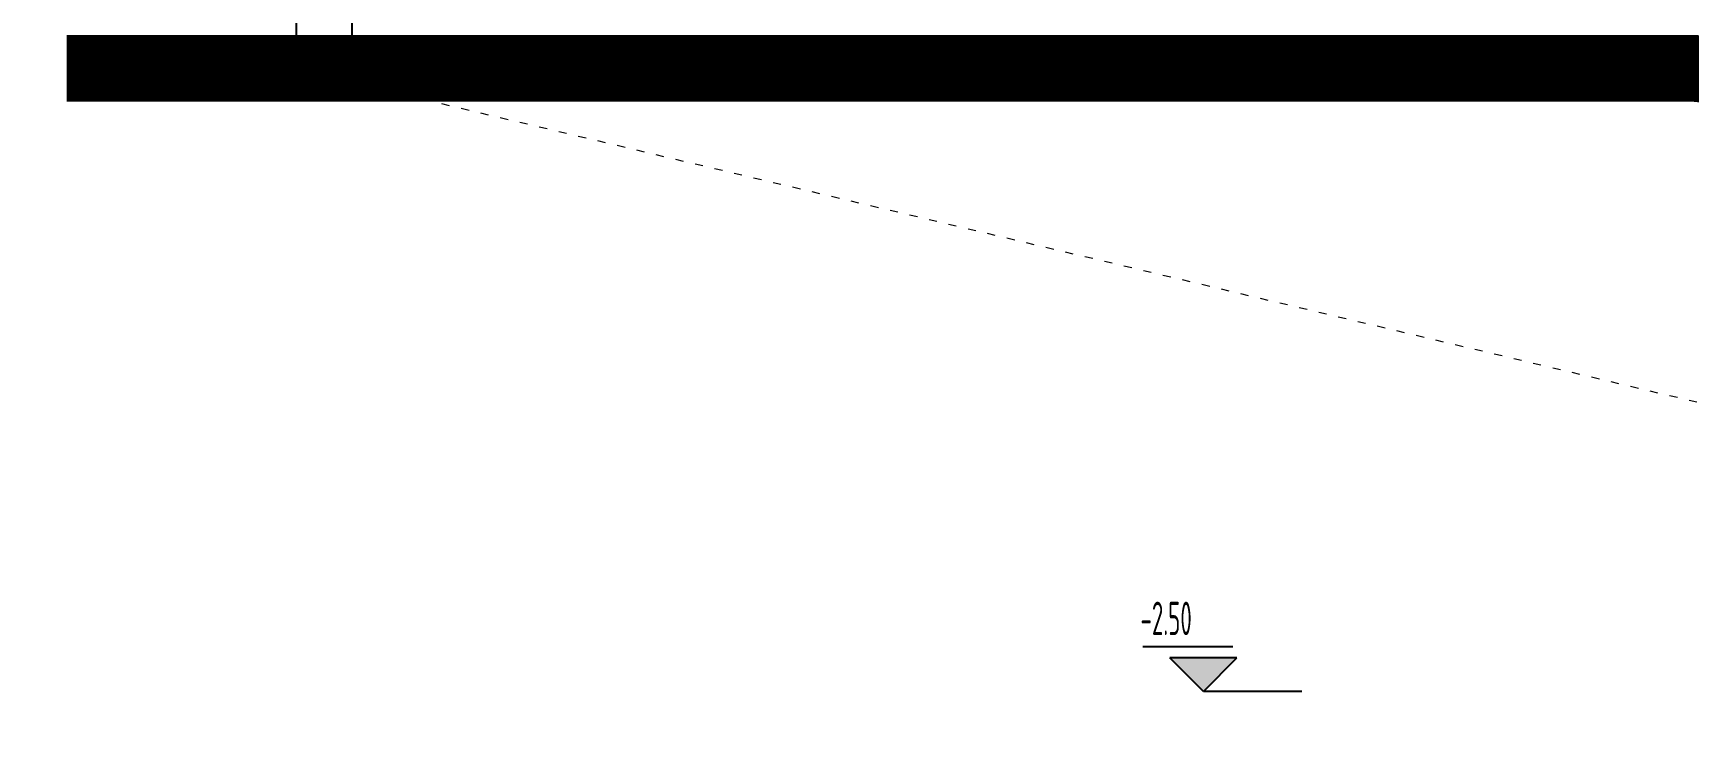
# Model space of a CAD drawing. Extents: x 41749 to 92598, y -24291 to 29432.
# Drawn here: x 84332 to 85076, y -23688 to -23372 of the extents above; entities that cross this region are included whole.
import ezdxf

# ---------------------------------------------------------------- set-up
doc = ezdxf.new("R2010")
doc.units = 0
doc.header["$MEASUREMENT"] = 0
doc.linetypes.add('ACAD_ISO03W100', pattern=[30, 12, -18])
for name, color, linetype in [('DUVAR', 6, 'CONTINUOUS'), ('İÇ ÖLÇÜ', 95, 'CONTINUOUS'), ('SIVA', 7, 'CONTINUOUS')]:
    doc.layers.add(name, color=color, linetype=linetype)
doc.layers.add('KAPI-ACILIM1', color=13, linetype='ACAD_ISO03W100', lineweight=20)
doc.styles.add('OLCU', font='isocpeur.ttf', dxfattribs={"width": 0.59})

msp = doc.modelspace()

# ---------------------------------------------------------------- hatches: boundary and pattern name
at = {"layer": 'SIVA', "linetype": 'ByBlock', "ltscale": 1.5}
msp.add_hatch(color=256, dxfattribs=at).paths.add_polyline_path([(84873.0063, -23653.22794), (84858.0063, -23668.22794), (84843.0063, -23653.22794)])

# ---------------------------------------------------------------- linework, layer by layer
at = {"layer": 'DUVAR', "const_width": 30}
msp.add_lwpolyline([(87615.7563, -23433.22794), (86898.52741, -23433.22794), (85813.88448, -23433.22794), (85553.86524, -23433.22794), (85078.00349, -23388.22794), (84347.23574, -23388.22794)], dxfattribs=at)
at = {"layer": 'İÇ ÖLÇÜ'}
for p, q in [((84450.36681, -23283.22794), (84450.36687, -23388.22794)), ((84475.36681, -23283.22794), (84475.36681, -23388.22794))]:
    msp.add_line(p, q, dxfattribs=at)
at = {"layer": 'KAPI-ACILIM1', "linetype": 'ACAD_ISO03W100', "ltscale": 0.3}
msp.add_lwpolyline([(87495.75602, -23433.22794), (87267.7059, -23433.22794), (87267.7059, -23688.22794), (85710.16189, -23688.22794), (84448.41464, -23388.22794), (84427.27707, -23388.22794)], dxfattribs=at)
at = {"layer": 'SIVA'}
for p, q in [((84871.21182, -23648.22501), (84830.82922, -23648.22501)), ((84873.0063, -23653.22794), (84843.0063, -23653.22794)), ((84858.0063, -23668.22794), (84843.0063, -23653.22794)), ((84858.0063, -23668.22794), (84873.0063, -23653.22794)), ((84902.28947, -23668.22794), (84858.0063, -23668.22794)), ((84902.28947, -23668.22794), (84858.0063, -23668.22794))]:
    msp.add_line(p, q, dxfattribs=at)

# ---------------------------------------------------------------- texts
at = {"layer": 'SIVA', "style": 'OLCU', "width": 0.5}
msp.add_text('-2.50', height=15, dxfattribs=at).set_placement((84829.7583, -23642.93696))

doc.saveas('drawing.dxf')
